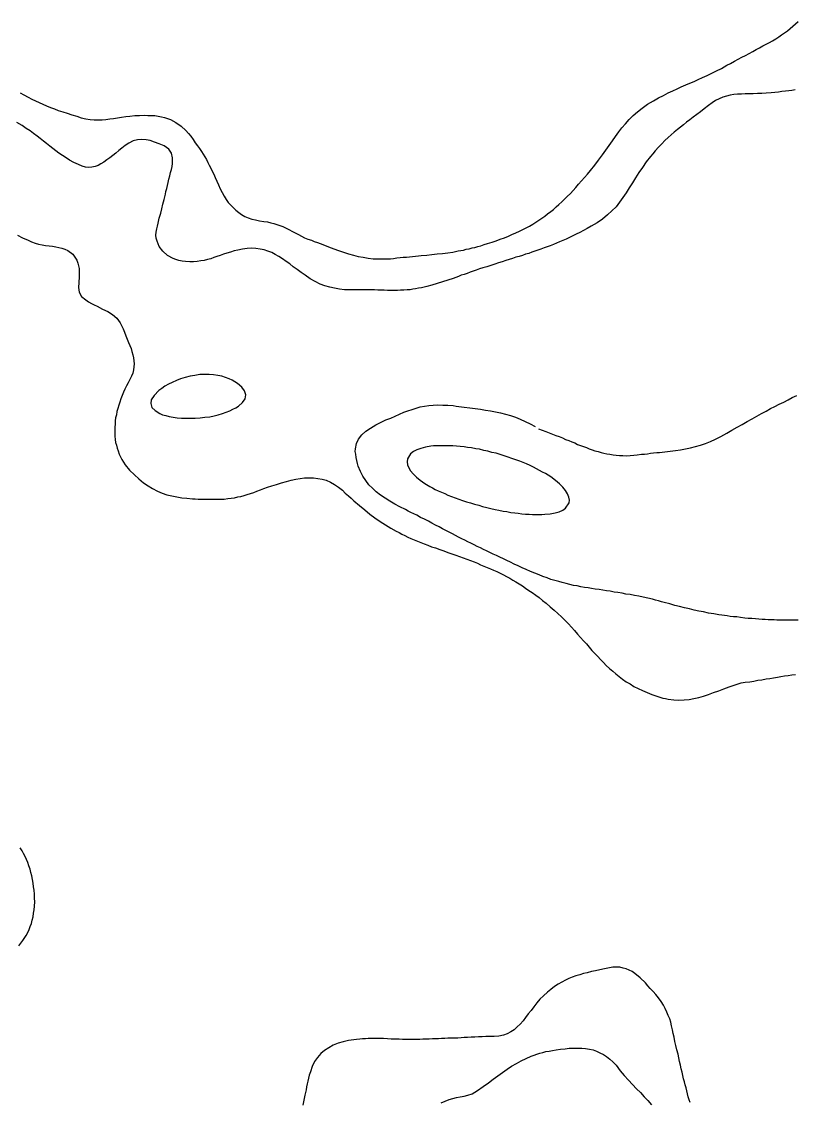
# Model space of a CAD drawing. Header units: inches. Extents: x 401374 to 405300, y 6332180 to 6336621.
# Drawn here: x 402681 to 402960.2, y 6335087.1 to 6335477.4 of the extents above; entities that cross this region are included whole.
import ezdxf

# ---------------------------------------------------------------- set-up
doc = ezdxf.new("R2010")
doc.units = ezdxf.units.IN
doc.header["$MEASUREMENT"] = 0

msp = doc.modelspace()

# ---------------------------------------------------------------- linework, layer by layer
for points in [[(402680.5, 6335451.7), (402681.9, 6335450.9), (402683.4, 6335450.1), (402684.7, 6335449.4), (402686.1, 6335448.7), (402687.4, 6335448.1), (402688.7, 6335447.5), (402690.1, 6335447), (402691.5, 6335446.4), (402692.9, 6335445.9), (402694.3, 6335445.3), (402695.9, 6335444.8), (402697.5, 6335444.3), (402699.2, 6335443.7), (402701, 6335443.2), (402702.6, 6335442.6), (402704.2, 6335442.3), (402705.8, 6335442), (402707.3, 6335441.9), (402708.7, 6335441.9), (402710.1, 6335441.9), (402711.5, 6335442), (402712.9, 6335442.2), (402714.3, 6335442.4), (402715.7, 6335442.6), (402717.2, 6335442.8), (402718.7, 6335443.1), (402720.2, 6335443.2), (402721.9, 6335443.4), (402723.6, 6335443.5), (402725.4, 6335443.6), (402726.7, 6335443.5), (402728, 6335443.5), (402729.2, 6335443.4), (402730.4, 6335443.2), (402731.6, 6335443), (402732.7, 6335442.7), (402733.8, 6335442.4), (402734.8, 6335442), (402736.8, 6335440.9), (402738.7, 6335439.6), (402740.4, 6335438), (402741.3, 6335437), (402742.2, 6335436), (402743, 6335434.8), (402743.8, 6335433.6), (402744.6, 6335432.5), (402745.3, 6335431.5), (402746, 6335430.5), (402746.6, 6335429.5), (402747.8, 6335427.5), (402748.3, 6335426.5), (402748.8, 6335425.5), (402749.4, 6335424.4), (402749.9, 6335423.3), (402750.5, 6335422.2), (402751, 6335421), (402751.6, 6335419.7), (402752.2, 6335418.4), (402752.8, 6335416.9), (402753.5, 6335415.6), (402754.2, 6335414.3), (402754.9, 6335413.1), (402755.7, 6335412), (402756.6, 6335411), (402758.4, 6335409.2), (402759.5, 6335408.4), (402760.5, 6335407.7), (402761.7, 6335407), (402762.9, 6335406.5), (402764.2, 6335406), (402765.6, 6335405.7), (402767, 6335405.4), (402768.6, 6335405.2), (402769.9, 6335405), (402771.1, 6335404.7), (402772.2, 6335404.4), (402773.3, 6335404.1), (402774.4, 6335403.7), (402775.4, 6335403.3), (402777.3, 6335402.4), (402779.2, 6335401.4), (402781.1, 6335400.4), (402782.2, 6335399.8), (402783.3, 6335399.3), (402784.5, 6335398.8), (402785.8, 6335398.4), (402786.8, 6335397.9), (402787.9, 6335397.6), (402788.9, 6335397.2), (402789.9, 6335396.8), (402791.9, 6335396), (402793.8, 6335395.3), (402795.6, 6335394.7), (402797.4, 6335394), (402799.1, 6335393.5), (402800.9, 6335393), (402802.6, 6335392.5), (402804.4, 6335392.2), (402806.2, 6335391.9), (402808.1, 6335391.7), (402810, 6335391.6), (402811.1, 6335391.6), (402812.1, 6335391.6), (402813.2, 6335391.7), (402814.3, 6335391.7), (402815.4, 6335391.8), (402816.6, 6335392), (402817.8, 6335392.1), (402818.9, 6335392.2), (402820.1, 6335392.3), (402821.2, 6335392.4), (402822.3, 6335392.5), (402823.4, 6335392.6), (402824.4, 6335392.7), (402825.4, 6335392.8), (402827.4, 6335393), (402829.3, 6335393.2), (402831.2, 6335393.4), (402833.1, 6335393.6), (402835, 6335393.8), (402836.8, 6335394.1), (402838.8, 6335394.5), (402840.7, 6335394.8), (402841.7, 6335395.1), (402842.7, 6335395.3), (402843.8, 6335395.6), (402844.8, 6335395.8), (402845.9, 6335396.1), (402847, 6335396.4), (402848.2, 6335396.8), (402849.4, 6335397.2), (402851, 6335397.7), (402852.5, 6335398.2), (402854, 6335398.7), (402855.5, 6335399.3), (402856.9, 6335399.8), (402858.2, 6335400.4), (402859.6, 6335401), (402860.9, 6335401.6), (402862.1, 6335402.2), (402863.3, 6335402.8), (402864.5, 6335403.5), (402865.7, 6335404.2), (402866.8, 6335404.9), (402867.9, 6335405.6), (402869, 6335406.3), (402870.1, 6335407.1), (402871.1, 6335407.9), (402872.2, 6335408.7), (402873.2, 6335409.5), (402874.2, 6335410.4), (402875.2, 6335411.3), (402876.2, 6335412.3), (402877.2, 6335413.2), (402878.2, 6335414.2), (402879.3, 6335415.3), (402880.3, 6335416.3), (402881.3, 6335417.4), (402882.3, 6335418.6), (402883.3, 6335419.8), (402884.4, 6335421), (402885.5, 6335422.2), (402886.6, 6335423.6), (402888.1, 6335425.5), (402889.5, 6335427.3), (402890.9, 6335429.2), (402892.1, 6335430.9), (402893.3, 6335432.6), (402894.5, 6335434.3), (402895.6, 6335435.9), (402896.8, 6335437.5), (402897.9, 6335439), (402899.2, 6335440.5), (402900.5, 6335442), (402902, 6335443.4), (402903.6, 6335444.8), (402905.3, 6335446.1), (402907.2, 6335447.5), (402908.3, 6335448.1), (402909.4, 6335448.8), (402911.2, 6335449.8), (402913, 6335450.7), (402914.7, 6335451.6), (402916.3, 6335452.4), (402917.9, 6335453.1), (402919.4, 6335453.8), (402921, 6335454.5), (402922.5, 6335455.2), (402924, 6335455.8), (402925.5, 6335456.5), (402927.1, 6335457.2), (402928.7, 6335457.9), (402930.4, 6335458.7), (402932.1, 6335459.6), (402933.9, 6335460.5), (402935.8, 6335461.6), (402937.2, 6335462.3), (402938.6, 6335463.1), (402939.9, 6335463.8), (402941.3, 6335464.6), (402942.6, 6335465.2), (402943.9, 6335465.9), (402945.2, 6335466.6), (402946.4, 6335467.3), (402947.7, 6335467.9), (402948.9, 6335468.6), (402950, 6335469.2), (402951.2, 6335469.9), (402952.4, 6335470.5), (402953.5, 6335471.2), (402954.6, 6335471.9), (402955.6, 6335472.6), (402956.7, 6335473.3), (402957.7, 6335474.1), (402959.7, 6335475.7), (402961.6, 6335477.4)], [(402960.5, 6335452.7), (402959.3, 6335452.5), (402958.2, 6335452.4), (402957, 6335452.2), (402955.7, 6335452.1), (402954.5, 6335451.9), (402953.2, 6335451.8), (402951.9, 6335451.7), (402950.1, 6335451.5), (402948.5, 6335451.4), (402946.9, 6335451.4), (402945.4, 6335451.3), (402943.9, 6335451.3), (402942.5, 6335451.3), (402941.1, 6335451.2), (402939.7, 6335451.2), (402938.4, 6335451), (402937, 6335450.8), (402935.7, 6335450.5), (402934.4, 6335450.1), (402933.1, 6335449.5), (402931.8, 6335448.9), (402930.5, 6335448), (402929.2, 6335447.1), (402927.7, 6335445.9), (402926.3, 6335444.8), (402925, 6335443.8), (402923.7, 6335442.8), (402922.5, 6335441.9), (402921.3, 6335441), (402920.2, 6335440.1), (402919.1, 6335439.3), (402918, 6335438.4), (402916.8, 6335437.4), (402915.7, 6335436.5), (402914.6, 6335435.5), (402913.5, 6335434.4), (402912.3, 6335433.2), (402911.2, 6335432), (402910, 6335430.7), (402909.1, 6335429.6), (402908.3, 6335428.6), (402906.7, 6335426.7), (402905.4, 6335424.7), (402904.1, 6335422.8), (402902.9, 6335420.9), (402901.7, 6335419.1), (402900.6, 6335417.3), (402899.5, 6335415.5), (402898.3, 6335413.8), (402897.1, 6335412.1), (402895.8, 6335410.5), (402894.3, 6335409), (402892.7, 6335407.5), (402890.9, 6335406), (402889, 6335404.7), (402887.9, 6335404), (402886.8, 6335403.4), (402885.4, 6335402.6), (402884, 6335401.9), (402882.7, 6335401.2), (402881.4, 6335400.6), (402880.2, 6335400), (402879, 6335399.4), (402877.8, 6335398.8), (402876.6, 6335398.3), (402875.4, 6335397.8), (402874.3, 6335397.3), (402873.2, 6335396.8), (402872, 6335396.4), (402870.9, 6335396), (402869.8, 6335395.6), (402868.7, 6335395.2), (402867.6, 6335394.8), (402866.5, 6335394.4), (402865.4, 6335394), (402864.3, 6335393.6), (402863.1, 6335393.3), (402862, 6335392.9), (402860.8, 6335392.5), (402859.6, 6335392.2), (402858.4, 6335391.8), (402857.2, 6335391.4), (402856, 6335391), (402854.7, 6335390.6), (402853.3, 6335390.2), (402852, 6335389.7), (402850.6, 6335389.3), (402849.1, 6335388.8), (402847.7, 6335388.4), (402846.5, 6335388), (402845.3, 6335387.6), (402844.2, 6335387.2), (402843.1, 6335386.8), (402842, 6335386.4), (402841, 6335386), (402839.9, 6335385.7), (402838.9, 6335385.3), (402837, 6335384.6), (402835, 6335383.9), (402833.1, 6335383.3), (402831.2, 6335382.7), (402829.3, 6335382.1), (402827.4, 6335381.6), (402825.5, 6335381.2), (402824.5, 6335381), (402823.4, 6335380.8), (402822.4, 6335380.7), (402821.4, 6335380.5), (402820.3, 6335380.4), (402819.2, 6335380.3), (402818, 6335380.3), (402816.9, 6335380.2), (402815.7, 6335380.2), (402814.5, 6335380.2), (402813.2, 6335380.2), (402812, 6335380.3), (402810.9, 6335380.3), (402809.7, 6335380.3), (402808.6, 6335380.4), (402807.5, 6335380.4), (402806.5, 6335380.4), (402805.4, 6335380.4), (402804.4, 6335380.4), (402803.4, 6335380.4), (402801.5, 6335380.4), (402799.6, 6335380.4), (402797.7, 6335380.5), (402795.9, 6335380.7), (402794.1, 6335381), (402792.4, 6335381.4), (402790.6, 6335381.9), (402788.9, 6335382.5), (402787.1, 6335383.4), (402785.3, 6335384.4), (402783.5, 6335385.7), (402782, 6335386.7), (402780.6, 6335387.8), (402779.2, 6335388.8), (402777.9, 6335389.8), (402776.6, 6335390.7), (402775.3, 6335391.6), (402774, 6335392.5), (402772.7, 6335393.2), (402771.4, 6335393.9), (402770, 6335394.4), (402768.7, 6335394.9), (402767.2, 6335395.2), (402765.7, 6335395.4), (402764.2, 6335395.5), (402762.5, 6335395.4), (402760.8, 6335395.2), (402759.2, 6335394.8), (402757.8, 6335394.5), (402756.5, 6335394.1), (402755.2, 6335393.7), (402754, 6335393.3), (402752.8, 6335392.9), (402751.6, 6335392.5), (402750.5, 6335392.1), (402749.4, 6335391.7), (402748.2, 6335391.4), (402747, 6335391.1), (402745.8, 6335390.9), (402744.5, 6335390.7), (402743.2, 6335390.6), (402741.8, 6335390.6), (402740.3, 6335390.7), (402739.1, 6335390.8), (402737.9, 6335391), (402736.8, 6335391.4), (402735.8, 6335391.8), (402733.8, 6335392.9), (402732.1, 6335394.4), (402730.8, 6335396.1), (402730, 6335398), (402729.7, 6335399.1), (402729.6, 6335400.2), (402729.7, 6335401.3), (402729.9, 6335402.5), (402730.1, 6335403.5), (402730.4, 6335404.5), (402730.8, 6335406.3), (402731.3, 6335408.1), (402731.7, 6335409.7), (402732.1, 6335411.4), (402732.5, 6335413.1), (402733, 6335415), (402733.2, 6335416), (402733.5, 6335417.1), (402733.7, 6335418.2), (402734, 6335419.3), (402734.3, 6335420.5), (402734.6, 6335421.6), (402734.9, 6335422.8), (402735.2, 6335423.9), (402735.4, 6335425), (402735.6, 6335426.1), (402735.6, 6335428.1), (402735.2, 6335429.8), (402734.3, 6335431.3), (402732.6, 6335432.5), (402730.8, 6335433.2), (402729.1, 6335433.8), (402727.5, 6335434.4), (402726, 6335434.7), (402724.4, 6335434.8), (402722.9, 6335434.7), (402721.3, 6335434.3), (402719.8, 6335433.5), (402718.5, 6335432.6), (402717.3, 6335431.7), (402716.2, 6335430.8), (402715.1, 6335429.9), (402714, 6335429), (402712.9, 6335428.2), (402711.9, 6335427.4), (402710.8, 6335426.6), (402709.7, 6335426), (402708.7, 6335425.4), (402707.6, 6335425), (402706.4, 6335424.8), (402705.3, 6335424.7), (402704.1, 6335424.8), (402702.9, 6335425.1), (402701.6, 6335425.7), (402699.9, 6335426.5), (402698.4, 6335427.3), (402697.1, 6335428.1), (402695.8, 6335429), (402694.5, 6335429.8), (402693.4, 6335430.7), (402692.3, 6335431.5), (402691.2, 6335432.4), (402690.1, 6335433.3), (402689, 6335434.2), (402687.8, 6335435.1), (402686.7, 6335436), (402685.4, 6335436.9), (402684.1, 6335437.9), (402682.7, 6335438.8), (402681.2, 6335439.8), (402679.3, 6335440.9)], [(402679.6, 6335400.2), (402681.4, 6335399.3), (402683.4, 6335398.4), (402684.6, 6335397.8), (402685.9, 6335397.3), (402687.2, 6335397), (402688.5, 6335396.7), (402689.7, 6335396.5), (402691, 6335396.3), (402692.2, 6335396.2), (402693.4, 6335396), (402694.5, 6335395.8), (402695.6, 6335395.5), (402696.7, 6335395.1), (402697.7, 6335394.7), (402699.5, 6335393.3), (402700.3, 6335392.3), (402701, 6335391.2), (402701.4, 6335390.1), (402701.6, 6335389.1), (402701.8, 6335388.1), (402701.8, 6335387.1), (402701.8, 6335386.1), (402701.8, 6335385.1), (402701.7, 6335383.1), (402701.6, 6335381.3), (402701.9, 6335379.6), (402702.7, 6335378), (402704.2, 6335376.8), (402705.2, 6335376.1), (402706.3, 6335375.5), (402707.3, 6335375), (402708.3, 6335374.5), (402710.3, 6335373.5), (402712.2, 6335372.6), (402713.9, 6335371.5), (402715.4, 6335370.2), (402716.7, 6335368.5), (402717.2, 6335367.5), (402717.8, 6335366.4), (402718.2, 6335365.1), (402718.7, 6335363.8), (402719.2, 6335362.6), (402719.7, 6335361.4), (402720.2, 6335360.3), (402720.6, 6335359.2), (402720.9, 6335358.1), (402721.2, 6335357), (402721.5, 6335355.9), (402721.6, 6335354.8), (402721.7, 6335353.7), (402721.6, 6335352.6), (402721.5, 6335351.5), (402721.2, 6335350.3), (402720.7, 6335349.2), (402720.2, 6335348), (402719.5, 6335346.8), (402719, 6335345.7), (402718.4, 6335344.5), (402717.9, 6335343.4), (402717.4, 6335342.2), (402716.9, 6335341.1), (402716.5, 6335339.9), (402716.2, 6335338.8), (402715.8, 6335337.6), (402715.5, 6335336.5), (402715.3, 6335335.3), (402715, 6335334.2), (402714.9, 6335333.1), (402714.8, 6335331.9), (402714.7, 6335330.8), (402714.7, 6335329.7), (402714.7, 6335328.6), (402714.7, 6335327.5), (402714.9, 6335326.4), (402715, 6335325.3), (402715.3, 6335324.3), (402715.6, 6335323.2), (402715.9, 6335322.2), (402716.3, 6335321.1), (402716.8, 6335320.1), (402717.3, 6335319.1), (402718.5, 6335317.2), (402720, 6335315.3), (402721.8, 6335313.6), (402723.4, 6335312.1), (402725.1, 6335310.7), (402726.8, 6335309.6), (402728.4, 6335308.6), (402730.1, 6335307.7), (402731.8, 6335307), (402733.5, 6335306.4), (402735.3, 6335306), (402737.1, 6335305.6), (402738.9, 6335305.3), (402740.8, 6335305.1), (402742.8, 6335304.9), (402743.8, 6335304.9), (402744.8, 6335304.8), (402745.8, 6335304.8), (402746.9, 6335304.8), (402748, 6335304.8), (402749.1, 6335304.8), (402750.2, 6335304.8), (402751.4, 6335304.8), (402752.8, 6335304.8), (402754.2, 6335304.8), (402755.6, 6335305), (402756.8, 6335305.1), (402758, 6335305.3), (402759.2, 6335305.6), (402760.3, 6335305.8), (402761.5, 6335306.1), (402762.6, 6335306.5), (402763.7, 6335306.8), (402764.9, 6335307.2), (402766, 6335307.7), (402767.3, 6335308.1), (402768.6, 6335308.6), (402769.9, 6335309.1), (402771.4, 6335309.6), (402773.2, 6335310.1), (402774.9, 6335310.7), (402776.7, 6335311.2), (402778.4, 6335311.6), (402780.1, 6335312), (402781.7, 6335312.3), (402783.3, 6335312.5), (402784.9, 6335312.5), (402786.5, 6335312.5), (402788.1, 6335312.3), (402789.6, 6335312), (402791.1, 6335311.6), (402792.6, 6335310.9), (402794.1, 6335310.1), (402795.5, 6335309.1), (402797, 6335308), (402798, 6335307), (402799.1, 6335306), (402800.1, 6335305.1), (402801.1, 6335304.2), (402803.1, 6335302.5), (402805, 6335300.9), (402806.9, 6335299.4), (402808.7, 6335298), (402810.6, 6335296.7), (402812.5, 6335295.5), (402814.4, 6335294.3), (402816.4, 6335293.2), (402817.4, 6335292.7), (402818.4, 6335292.1), (402819.5, 6335291.6), (402820.6, 6335291.1), (402821.7, 6335290.6), (402822.9, 6335290.1), (402824.1, 6335289.6), (402825.3, 6335289.1), (402826.5, 6335288.6), (402827.8, 6335288.1), (402829.2, 6335287.6), (402830.6, 6335287.2), (402832.1, 6335286.6), (402833.6, 6335286.1), (402835.1, 6335285.5), (402836.5, 6335285), (402837.9, 6335284.5), (402839.3, 6335284), (402840.6, 6335283.6), (402841.9, 6335283.1), (402843.2, 6335282.6), (402844.5, 6335282.1), (402845.7, 6335281.6), (402846.9, 6335281.1), (402848.1, 6335280.6), (402849.3, 6335280.1), (402850.5, 6335279.6), (402851.6, 6335279.1), (402852.8, 6335278.6), (402853.9, 6335278), (402855.1, 6335277.4), (402856.2, 6335276.8), (402857.4, 6335276.2), (402858.5, 6335275.5), (402859.6, 6335274.9), (402860.8, 6335274.2), (402862, 6335273.4), (402863.1, 6335272.6), (402864.3, 6335271.8), (402865.5, 6335271), (402866.8, 6335270.1), (402868, 6335269.2), (402869.3, 6335268.2), (402870.6, 6335267.2), (402872, 6335265.9), (402873.5, 6335264.7), (402874.8, 6335263.4), (402876.1, 6335262.2), (402877.4, 6335260.9), (402878.6, 6335259.7), (402879.7, 6335258.5), (402880.8, 6335257.3), (402881.9, 6335256), (402883, 6335254.8), (402884, 6335253.6), (402885.1, 6335252.5), (402886.1, 6335251.3), (402887.1, 6335250.1), (402888.1, 6335249), (402889.2, 6335247.9), (402890.2, 6335246.8), (402891.3, 6335245.7), (402892.3, 6335244.6), (402893.4, 6335243.6), (402894.6, 6335242.6), (402895.7, 6335241.6), (402896.9, 6335240.7), (402898.2, 6335239.7), (402899.5, 6335238.8), (402900.9, 6335238), (402902.3, 6335237.1), (402903.8, 6335236.3), (402905.4, 6335235.6), (402907, 6335234.9), (402908.7, 6335234.2), (402910.6, 6335233.6), (402911.6, 6335233.2), (402912.7, 6335232.9), (402913.7, 6335232.7), (402914.7, 6335232.5), (402916.7, 6335232.2), (402918.5, 6335232.1), (402920.4, 6335232.2), (402922.2, 6335232.4), (402923.9, 6335232.7), (402925.7, 6335233.1), (402927.4, 6335233.6), (402929.2, 6335234.2), (402931, 6335234.9), (402932.9, 6335235.5), (402934.8, 6335236.2), (402936.7, 6335237), (402937.8, 6335237.3), (402938.8, 6335237.7), (402939.9, 6335238), (402941, 6335238.4)], [(402727.7, 6335339.3), (402728.1, 6335337.9), (402729.3, 6335336.8), (402731, 6335335.8), (402732, 6335335.3), (402733.2, 6335335), (402734.4, 6335334.7), (402735.8, 6335334.4), (402737.2, 6335334.2), (402738.8, 6335334), (402740.4, 6335334), (402742, 6335334), (402743.8, 6335334), (402745.6, 6335334.2), (402747.3, 6335334.4), (402749, 6335334.6), (402750.6, 6335334.9), (402752.1, 6335335.3), (402753.6, 6335335.7), (402755, 6335336.2), (402756.3, 6335336.7), (402757.4, 6335337.3), (402758.5, 6335337.8), (402759.4, 6335338.4), (402760.9, 6335339.7), (402761.8, 6335341.1), (402762.1, 6335342.5), (402761.6, 6335343.9), (402760.6, 6335345.3), (402759.1, 6335346.6), (402757.1, 6335347.8), (402756, 6335348.3), (402754.7, 6335348.8), (402753.4, 6335349.2), (402751.9, 6335349.5), (402750.4, 6335349.7), (402748.8, 6335349.8), (402747.1, 6335349.9), (402745.4, 6335349.8), (402743.6, 6335349.5), (402741.9, 6335349.2), (402740.2, 6335348.8), (402738.5, 6335348.3), (402737, 6335347.7), (402735.5, 6335347), (402734.1, 6335346.3), (402732.8, 6335345.6), (402731.7, 6335344.8), (402730.6, 6335344), (402729, 6335342.3), (402727.9, 6335340.7), (402727.7, 6335339.3)], [(402867.8, 6335330.2), (402869.1, 6335329.7), (402870.4, 6335329.2), (402871.7, 6335328.8), (402872.9, 6335328.3), (402874.1, 6335327.8), (402875.3, 6335327.4), (402876.5, 6335326.9), (402877.6, 6335326.4), (402878.7, 6335326), (402879.8, 6335325.5), (402880.9, 6335325.1), (402881.9, 6335324.6), (402883, 6335324.2), (402884, 6335323.8), (402885.1, 6335323.4), (402886.1, 6335323), (402887.2, 6335322.6), (402888.2, 6335322.3), (402889.3, 6335322), (402890.4, 6335321.7), (402891.4, 6335321.4), (402892.5, 6335321.2), (402893.6, 6335321), (402894.8, 6335320.8), (402895.9, 6335320.7), (402897.1, 6335320.6), (402898.3, 6335320.6), (402899.6, 6335320.5), (402900.9, 6335320.6), (402902.2, 6335320.7), (402903.5, 6335320.8), (402905, 6335321), (402906.1, 6335321.1), (402907.2, 6335321.2), (402908.3, 6335321.4), (402909.4, 6335321.5), (402910.5, 6335321.6), (402911.5, 6335321.7), (402913.5, 6335321.9), (402915.4, 6335322.1), (402917.3, 6335322.4), (402919.1, 6335322.6), (402920.9, 6335323), (402922.7, 6335323.3), (402924.5, 6335323.8), (402926.3, 6335324.3), (402928.1, 6335324.9), (402929.9, 6335325.6), (402931.8, 6335326.5), (402933.7, 6335327.4), (402934.7, 6335328), (402935.8, 6335328.6), (402937.7, 6335329.7), (402939.6, 6335330.8), (402941.4, 6335331.8), (402943.2, 6335332.8), (402945, 6335333.8), (402946.7, 6335334.8), (402948.4, 6335335.7), (402950, 6335336.6), (402951.6, 6335337.5), (402953.2, 6335338.3), (402954.8, 6335339.1), (402956.4, 6335339.9), (402958, 6335340.7), (402959.5, 6335341.5), (402961.1, 6335342.2)], [(402961.6, 6335261), (402959.7, 6335261.1), (402957.8, 6335261.1), (402955.8, 6335261.1), (402953.9, 6335261.1), (402952.9, 6335261.2), (402951.8, 6335261.2), (402950.8, 6335261.2), (402949.7, 6335261.3), (402948.6, 6335261.3), (402947.4, 6335261.4), (402946.2, 6335261.5), (402944.9, 6335261.6), (402943.6, 6335261.7), (402942.3, 6335261.8), (402940.8, 6335262), (402939.4, 6335262.2), (402938.2, 6335262.3), (402937.1, 6335262.4), (402936, 6335262.6), (402935, 6335262.7), (402934, 6335262.8), (402933, 6335263), (402931.1, 6335263.3), (402929.2, 6335263.6), (402927.4, 6335264), (402925.7, 6335264.3), (402924, 6335264.7), (402922.3, 6335265.1), (402920.6, 6335265.5), (402918.8, 6335266), (402917, 6335266.4), (402915.2, 6335266.9), (402913.2, 6335267.4), (402912.2, 6335267.7), (402911.1, 6335268), (402910.1, 6335268.3), (402909, 6335268.6), (402907.3, 6335269), (402905.6, 6335269.3), (402904, 6335269.7), (402902.5, 6335270), (402900.9, 6335270.3), (402899.4, 6335270.5), (402898, 6335270.8), (402896.5, 6335271), (402895.1, 6335271.2), (402893.7, 6335271.5), (402892.4, 6335271.7), (402891, 6335271.9), (402889.7, 6335272.1), (402888.3, 6335272.3), (402887, 6335272.5), (402885.7, 6335272.7), (402884.4, 6335272.9), (402883.1, 6335273.1), (402881.8, 6335273.4), (402880.5, 6335273.6), (402879.1, 6335273.9), (402877.8, 6335274.3), (402876.4, 6335274.6), (402875.1, 6335275), (402873.7, 6335275.4), (402872.3, 6335275.8), (402870.9, 6335276.3), (402869.4, 6335276.8), (402868, 6335277.4), (402866.5, 6335278), (402864.9, 6335278.6), (402863.4, 6335279.4), (402861.9, 6335280), (402860.4, 6335280.7), (402859, 6335281.3), (402857.7, 6335282), (402856.4, 6335282.6), (402855.1, 6335283.2), (402853.8, 6335283.8), (402852.6, 6335284.4), (402851.4, 6335284.9), (402850.2, 6335285.5), (402849, 6335286.1), (402847.9, 6335286.6), (402846.8, 6335287.2), (402845.6, 6335287.7), (402844.5, 6335288.3), (402843.4, 6335288.9), (402842.3, 6335289.4), (402841.2, 6335290), (402840.1, 6335290.5), (402838.9, 6335291.1), (402837.8, 6335291.7), (402836.7, 6335292.3), (402835.5, 6335292.9), (402834.3, 6335293.5), (402833.1, 6335294.1), (402831.9, 6335294.8), (402830.6, 6335295.4), (402829.3, 6335296.1), (402828, 6335296.8), (402826.6, 6335297.5), (402825.2, 6335298.2), (402823.8, 6335299), (402822.7, 6335299.5), (402821.7, 6335300), (402820.7, 6335300.5), (402819.7, 6335301), (402817.7, 6335302), (402815.9, 6335303), (402814.1, 6335304), (402812.4, 6335305.1), (402810.7, 6335306.2), (402809.2, 6335307.4), (402807.8, 6335308.7), (402806.5, 6335310), (402805.4, 6335311.5), (402804.3, 6335313.1), (402803.5, 6335314.8), (402802.7, 6335316.7), (402802.4, 6335317.7), (402802.2, 6335318.7), (402801.9, 6335319.8), (402801.8, 6335321), (402801.6, 6335322), (402801.7, 6335323), (402802, 6335324.9), (402802.8, 6335326.5), (402804, 6335328), (402805.4, 6335329.3), (402807.1, 6335330.5), (402809, 6335331.6), (402811, 6335332.6), (402812.7, 6335333.4), (402814.4, 6335334.1), (402816, 6335334.8), (402817.6, 6335335.5), (402819.1, 6335336.2), (402820.6, 6335336.7), (402822.1, 6335337.2), (402823.6, 6335337.7), (402825.1, 6335338.1), (402826.6, 6335338.4), (402828.2, 6335338.6), (402829.8, 6335338.8), (402831.4, 6335338.9), (402833.2, 6335338.8), (402835, 6335338.7), (402837, 6335338.6), (402838, 6335338.4), (402839, 6335338.3), (402841, 6335338), (402843, 6335337.8), (402844.9, 6335337.5), (402846.8, 6335337.3), (402848.6, 6335337), (402850.5, 6335336.7), (402852.3, 6335336.4), (402854.1, 6335336), (402855.9, 6335335.5), (402857.7, 6335335), (402859.5, 6335334.4), (402861.2, 6335333.7), (402863, 6335332.9), (402864.8, 6335332), (402866.6, 6335331)], [(402820.5, 6335319.4), (402820.3, 6335318.3), (402820.5, 6335317.2), (402820.9, 6335316.1), (402821.6, 6335315), (402822.5, 6335313.9), (402823.7, 6335312.7), (402825.1, 6335311.6), (402826.7, 6335310.5), (402828.5, 6335309.4), (402829.5, 6335308.9), (402830.5, 6335308.3), (402831.6, 6335307.8), (402832.8, 6335307.3), (402833.9, 6335306.8), (402835.1, 6335306.2), (402836.4, 6335305.7), (402837.7, 6335305.3), (402839, 6335304.8), (402840.4, 6335304.3), (402841.8, 6335303.8), (402843.2, 6335303.4), (402844.7, 6335303), (402846.2, 6335302.6), (402847.6, 6335302.1), (402849.1, 6335301.8), (402850.6, 6335301.4), (402852.1, 6335301.1), (402853.5, 6335300.8), (402855, 6335300.5), (402856.4, 6335300.3), (402857.8, 6335300), (402859.2, 6335299.8), (402860.5, 6335299.7), (402861.8, 6335299.5), (402863.1, 6335299.4), (402864.4, 6335299.3), (402865.6, 6335299.2), (402866.8, 6335299.2), (402867.9, 6335299.2), (402869, 6335299.2), (402870.1, 6335299.3), (402872, 6335299.5), (402873.8, 6335299.8), (402875.3, 6335300.2), (402876.6, 6335300.8), (402877.6, 6335301.5), (402878.9, 6335303.4), (402879, 6335304.4), (402878.8, 6335305.5), (402878.3, 6335306.7), (402877.6, 6335307.9), (402876.6, 6335309.1), (402875.4, 6335310.3), (402873.9, 6335311.5), (402872.2, 6335312.8), (402870.3, 6335314), (402869.3, 6335314.6), (402868.2, 6335315.2), (402867.1, 6335315.8), (402866, 6335316.3), (402864.8, 6335316.9), (402863.5, 6335317.5), (402862.3, 6335318), (402861, 6335318.5), (402859.6, 6335319), (402858.2, 6335319.5), (402856.8, 6335320), (402855.4, 6335320.5), (402853.9, 6335320.9), (402852.5, 6335321.4), (402850.9, 6335321.7), (402849.5, 6335322.1), (402848, 6335322.4), (402846.5, 6335322.8), (402845.1, 6335323), (402843.6, 6335323.3), (402842.2, 6335323.5), (402840.9, 6335323.7), (402839.5, 6335323.8), (402838.2, 6335323.9), (402836.9, 6335324), (402835.6, 6335324.1), (402834.4, 6335324.1), (402833.2, 6335324.1), (402832.1, 6335324.1), (402831, 6335324.1), (402829.9, 6335324), (402828.9, 6335323.9), (402827, 6335323.6), (402825.3, 6335323.1), (402823.8, 6335322.6), (402822.6, 6335322), (402821.6, 6335321.2), (402820.5, 6335319.4)], [(402941, 6335238.4), (402942.5, 6335238.6), (402944.1, 6335238.8), (402945.6, 6335239), (402947.1, 6335239.3), (402948.5, 6335239.5), (402950, 6335239.8), (402951.4, 6335240), (402952.7, 6335240.2), (402954.1, 6335240.5), (402955.4, 6335240.7), (402956.7, 6335240.9), (402958, 6335241.1), (402959.3, 6335241.3), (402960.6, 6335241.4)], [(402680.1, 6335143.3), (402681.5, 6335145.2), (402682.7, 6335147.1), (402683.3, 6335148.1), (402683.8, 6335149.2), (402684.2, 6335150.3), (402684.6, 6335151.4), (402684.9, 6335152.6), (402685.2, 6335153.8), (402685.4, 6335155.1), (402685.6, 6335156.4), (402685.7, 6335157.7), (402685.8, 6335159.2), (402685.7, 6335160.6), (402685.7, 6335162), (402685.6, 6335163.4), (402685.4, 6335164.7), (402685.2, 6335166), (402685, 6335167.3), (402684.7, 6335168.6), (402684.4, 6335169.8), (402684.1, 6335171), (402683.7, 6335172.2), (402683.3, 6335173.4), (402682.8, 6335174.5), (402682.3, 6335175.6), (402681.7, 6335176.7), (402681.2, 6335177.7), (402680.5, 6335178.7)], [(402922.6, 6335086.7), (402922.2, 6335087.7), (402921.9, 6335088.8), (402921.6, 6335089.8), (402921.4, 6335090.9), (402921.1, 6335092), (402920.8, 6335093.1), (402920.5, 6335094.2), (402920.2, 6335095.3), (402919.9, 6335096.5), (402919.7, 6335097.7), (402919.4, 6335098.9), (402919.1, 6335100.2), (402918.8, 6335101.5), (402918.5, 6335102.8), (402918.2, 6335104.2), (402917.8, 6335105.8), (402917.4, 6335107.3), (402917.1, 6335108.8), (402916.8, 6335110.3), (402916.5, 6335111.7), (402916.2, 6335113), (402915.9, 6335114.4), (402915.6, 6335115.7), (402915.2, 6335116.9), (402914.7, 6335118.2), (402914.2, 6335119.4), (402913.6, 6335120.7), (402912.9, 6335121.9), (402912.1, 6335123.2), (402911.2, 6335124.5), (402910.2, 6335125.8), (402909.2, 6335126.8), (402908.2, 6335127.9), (402907.3, 6335128.9), (402906.4, 6335129.9), (402904.5, 6335131.8), (402902.6, 6335133.3), (402901.6, 6335134), (402900.6, 6335134.5), (402899.5, 6335135), (402898.4, 6335135.3), (402897.2, 6335135.6), (402896, 6335135.6), (402894.7, 6335135.6), (402893.4, 6335135.4), (402891.6, 6335135), (402890, 6335134.6), (402888.4, 6335134.3), (402886.9, 6335134), (402885.4, 6335133.6), (402884, 6335133.3), (402882.7, 6335132.9), (402881.3, 6335132.5), (402880, 6335132), (402878.7, 6335131.5), (402877.5, 6335130.9), (402876.2, 6335130.2), (402874.9, 6335129.5), (402873.6, 6335128.6), (402872.3, 6335127.6), (402871, 6335126.6), (402869.6, 6335125.3), (402868.3, 6335124), (402867.2, 6335122.7), (402866.1, 6335121.3), (402865.1, 6335120), (402864.1, 6335118.7), (402863.1, 6335117.4), (402862.2, 6335116.2), (402861.2, 6335115), (402860.1, 6335114), (402859, 6335113), (402857.8, 6335112.2), (402856.5, 6335111.5), (402855.1, 6335111), (402853.5, 6335110.7), (402851.8, 6335110.6), (402850.3, 6335110.5), (402848.8, 6335110.5), (402847.4, 6335110.4), (402846.1, 6335110.4), (402844.8, 6335110.3), (402843.5, 6335110.3), (402842.2, 6335110.2), (402841, 6335110.2), (402839.8, 6335110.1), (402838.6, 6335110), (402837.4, 6335110), (402836.3, 6335109.9), (402835.1, 6335109.9), (402834, 6335109.8), (402832.8, 6335109.8), (402831.7, 6335109.7), (402830.6, 6335109.7), (402829.5, 6335109.7), (402828.3, 6335109.6), (402827.2, 6335109.6), (402826, 6335109.6), (402824.9, 6335109.5), (402823.7, 6335109.5), (402822.5, 6335109.5), (402821.2, 6335109.5), (402820, 6335109.5), (402818.7, 6335109.5), (402817.4, 6335109.6), (402816, 6335109.6), (402814.6, 6335109.6), (402813.2, 6335109.7), (402811.8, 6335109.8), (402810.7, 6335109.8), (402809.6, 6335109.8), (402808.5, 6335109.8), (402807.4, 6335109.8), (402806.3, 6335109.8), (402805.3, 6335109.7), (402804.2, 6335109.7), (402803.2, 6335109.6), (402802.1, 6335109.5), (402801.1, 6335109.4), (402799.1, 6335109.1), (402797.2, 6335108.6), (402795.4, 6335108.1), (402793.6, 6335107.4), (402792, 6335106.5), (402790.5, 6335105.5), (402789.2, 6335104.4), (402787.9, 6335103), (402786.9, 6335101.5), (402786, 6335099.7), (402785.4, 6335097.8), (402785, 6335096.6), (402784.7, 6335095.5), (402784.5, 6335094.4), (402784.2, 6335093.4), (402784, 6335092.4), (402783.8, 6335091.3), (402783.4, 6335089.4), (402783, 6335087.5), (402782.7, 6335085.7)], [(402843.8, 6335089.8), (402844.8, 6335090.4), (402845.8, 6335091.1), (402847.8, 6335092.5), (402849.7, 6335093.8), (402851.4, 6335095.1), (402853.1, 6335096.3), (402854.8, 6335097.5), (402856.5, 6335098.7), (402858.1, 6335099.8), (402859.8, 6335100.8), (402861.5, 6335101.8), (402863.3, 6335102.6), (402865.2, 6335103.4), (402866.2, 6335103.8), (402867.2, 6335104.2), (402868.3, 6335104.5), (402869.4, 6335104.8), (402870.5, 6335105.1), (402871.7, 6335105.3), (402872.9, 6335105.5), (402874.2, 6335105.8), (402875.8, 6335106), (402877.4, 6335106.1), (402878.9, 6335106.3), (402880.5, 6335106.4), (402881.9, 6335106.4), (402883.4, 6335106.3), (402884.8, 6335106.2), (402886.2, 6335106), (402887.5, 6335105.7), (402888.8, 6335105.3), (402890, 6335104.7), (402891.3, 6335104.1), (402892.4, 6335103.3), (402893.6, 6335102.4), (402894.7, 6335101.4), (402895.8, 6335100.2), (402897.3, 6335098.2), (402898.8, 6335096.5), (402900.3, 6335094.8), (402901.8, 6335093.2), (402903.2, 6335091.7), (402904.6, 6335090.3), (402906, 6335088.8), (402907.3, 6335087.4), (402908.6, 6335085.9)], [(402832.6, 6335086.6), (402834.1, 6335087.2), (402835.5, 6335087.8), (402836.9, 6335088.2), (402838.2, 6335088.5), (402839.5, 6335088.8), (402840.9, 6335089), (402842.3, 6335089.4), (402843.8, 6335089.8)]]:
    msp.add_lwpolyline(points)

doc.saveas('drawing.dxf')
